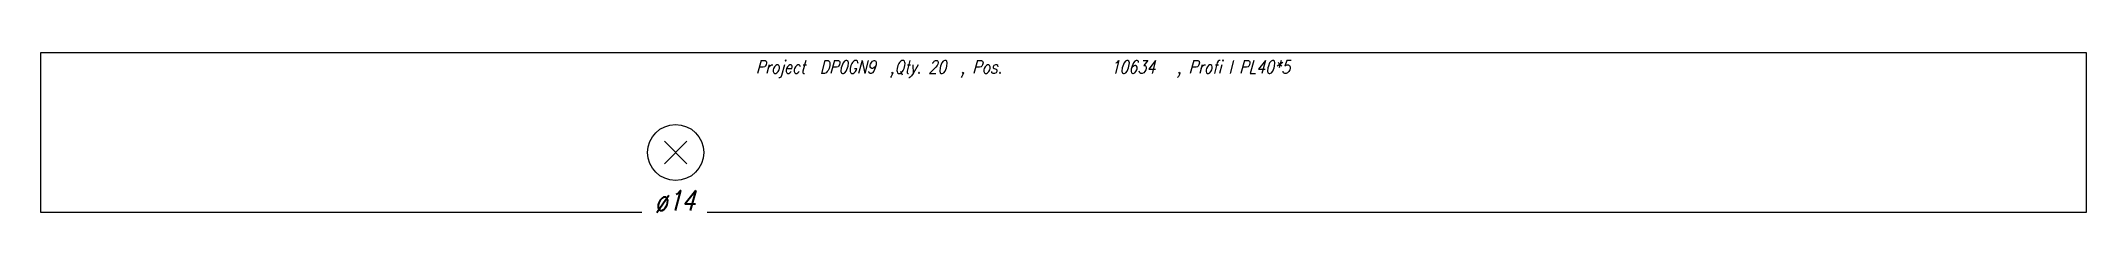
# Model space of a CAD drawing. Extents: x 0 to 510, y -20 to 20.
import ezdxf

# ---------------------------------------------------------------- set-up
doc = ezdxf.new("R2010")
doc.units = 0
doc.header["$LTSCALE"] = 10
for name, color, linetype in [('BEZ_SCHRAUBEN', 7, 'CONTINUOUS'), ('SCHRAUBEN', 7, 'CONTINUOUS'), ('TEILE', 7, 'CONTINUOUS'), ('UNTERSCHRIFT', 7, 'CONTINUOUS')]:
    doc.layers.add(name, color=color, linetype=linetype)
doc.styles.get("Standard").update_dxf_attribs({"font": 'ROMANS'})

msp = doc.modelspace()

# ---------------------------------------------------------------- linework, layer by layer
at = {"layer": 'SCHRAUBEN', "color": 6}
for p, q in [((160.988556, -2.20011), (155.38855, -7.800109)), ((155.38855, -2.20011), (160.988556, -7.800109))]:
    msp.add_line(p, q, dxfattribs=at)
at = {"layer": 'SCHRAUBEN', "color": 2}
msp.add_circle((158.188553, -5.00011), 7.000015, dxfattribs=at)
at = {"layer": 'TEILE', "color": 2}
for p, q in [((0, -19.999979), (0, 19.999979)), ((0, 19.999979), (509.690674, 19.999979)), ((509.690674, 19.999979), (509.690674, -19.999979)), ((149.774109, -19.999979), (0, -19.999979)), ((509.690674, -19.999979), (166.042679, -19.999979))]:
    msp.add_line(p, q, dxfattribs=at)

# ---------------------------------------------------------------- texts
at = {"layer": 'BEZ_SCHRAUBEN', "color": 2, "oblique": 15, "width": 0.800001}
msp.add_text(' ø14', height=5, dxfattribs=at).set_placement((150.188553, -19.500109))
at = {"layer": 'UNTERSCHRIFT', "color": 2, "oblique": 15, "width": 0.8}
for s, p in [('Project  DP0GN9  ,Qty. 20  , Pos. ', (178.145325, 14.74998)), ('10634', (266.545349, 14.74998)), ('  , Profi l PL40*5', (279.545319, 14.74998))]:
    msp.add_text(s, height=3.25, dxfattribs=at).set_placement(p)

doc.saveas('drawing.dxf')
